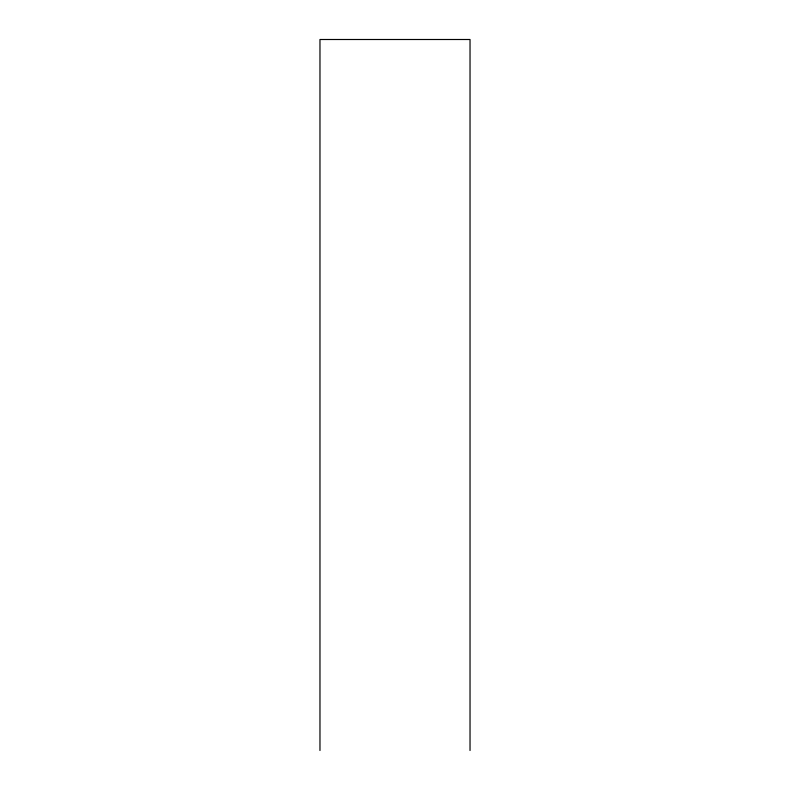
<?xml version="1.0" encoding="UTF-8"?>
<svg xmlns="http://www.w3.org/2000/svg" width="790" height="790" viewBox="0 0 790 790"><rect width="100%" height="100%" fill="white"/><g stroke="black" fill="none" stroke-linecap="round" stroke-linejoin="round"><path stroke-width="1.19" d="M470.03 750.5L470.03 39.5L319.97 39.5L319.97 750.5"/></g></svg>
